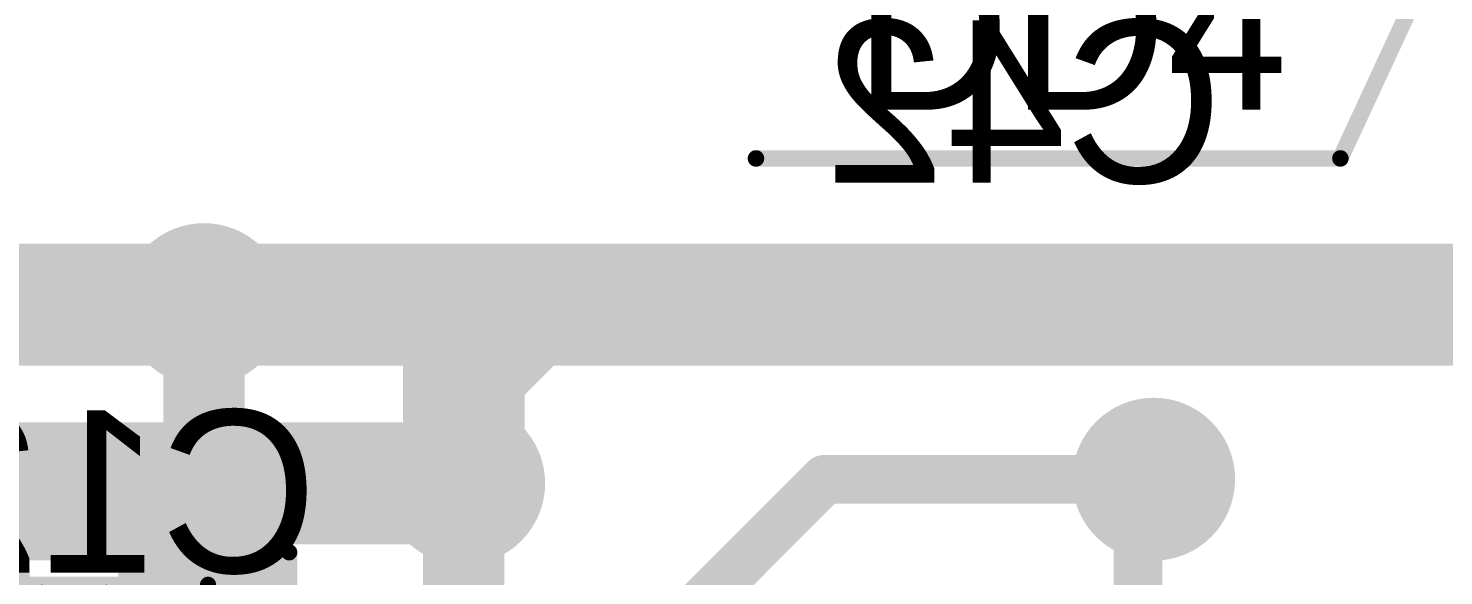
# Model space of a CAD drawing. Header units: millimetres. Extents: x 29 to 180, y 30 to 200.
# Drawn here: x 155.72 to 164.44, y 95.33 to 98.7 of the extents above; entities that cross this region are included whole.
import ezdxf

# ---------------------------------------------------------------- set-up
doc = ezdxf.new("R2010")
doc.units = ezdxf.units.MM
for name, color, linetype in [('BottomLayer', 5, 'Continuous'), ('BottomOverlay', 54, 'Continuous'), ('BottomSolder', 6, 'Continuous'), ('Mechanical13', 56, 'Continuous'), ('Mechanical15', 56, 'Continuous'), ('MultiLayer', 9, 'Continuous'), ('TopLayer', 1, 'Continuous'), ('TopOverlay', 2, 'Continuous'), ('TopPaste', 8, 'Continuous'), ('TopSolder', 216, 'Continuous'), ('ViaHoleLayer', 16, 'Continuous')]:
    doc.layers.add(name, color=color, linetype=linetype)

# ---------------------------------------------------------------- blocks, each defined once
blk = doc.blocks.new('SMD_R_0603_542')
at = {"layer": 'Mechanical13', "const_width": 0.1}
for points in [[(-0.825, 0.475), (-0.825, -0.475)], [(0.825, 0.475), (-0.825, 0.475)], [(0.825, 0.475), (0.825, -0.475)], [(0.825, -0.475), (-0.825, -0.475)]]:
    blk.add_lwpolyline(points, dxfattribs=at)
at = {"layer": 'Mechanical13', "const_width": 0.05}
for points in [[(-0.85, 0.475, 1), (-0.8, 0.475, 1)], [(-0.85, 0.475, 1), (-0.8, 0.475, 1)], [(0.8, 0.475, 1), (0.85, 0.475, 1)], [(0.8, 0.475, 1), (0.85, 0.475, 1)], [(-0.85, -0.475, 1), (-0.8, -0.475, 1)], [(-0.85, -0.475, 1), (-0.8, -0.475, 1)], [(0.8, -0.475, 1), (0.85, -0.475, 1)], [(0.8, -0.475, 1), (0.85, -0.475, 1)]]:
    blk.add_lwpolyline(points, format="xyb", close=True, dxfattribs=at)
at = {"layer": 'Mechanical15', "const_width": 0.05}
for points in [[(-1.325, 0.675), (-1.325, -0.675)], [(1.325, 0.675), (-1.325, 0.675)], [(1.325, 0.675), (1.325, -0.675)], [(1.325, -0.675), (-1.325, -0.675)]]:
    blk.add_lwpolyline(points, dxfattribs=at)
at = {"layer": 'Mechanical15', "const_width": 0.025}
for points in [[(-1.3375, 0.675, 1), (-1.3125, 0.675, 1)], [(-1.3375, 0.675, 1), (-1.3125, 0.675, 1)], [(1.3125, 0.675, 1), (1.3375, 0.675, 1)], [(1.3125, 0.675, 1), (1.3375, 0.675, 1)], [(-1.3375, -0.675, 1), (-1.3125, -0.675, 1)], [(-1.3375, -0.675, 1), (-1.3125, -0.675, 1)], [(1.3125, -0.675, 1), (1.3375, -0.675, 1)], [(1.3125, -0.675, 1), (1.3375, -0.675, 1)]]:
    blk.add_lwpolyline(points, format="xyb", close=True, dxfattribs=at)
at = {"layer": 'TopLayer'}
for points in [[(-0.375, -0.525), (-0.375, 0.525), (-1.175, -0.525), (-1.175, 0.525)], [(1.175, -0.525), (1.175, 0.525), (0.375, -0.525), (0.375, 0.525)]]:
    blk.add_solid(points, dxfattribs=at)
at = {"layer": 'TopOverlay', "const_width": 0.1}
for points in [[(1.325, 0.675), (-1.325, 0.675)], [(-1.325, 0.675), (-1.325, -0.675)], [(1.325, 0.675), (1.325, -0.675)], [(-0.1, 0.425), (-0.2, 0.425)], [(0.1, 0.425), (-0.1, 0.425)], [(0.2, 0.425), (0.1, 0.425)], [(0.2, -0.425), (-0.2, -0.425)], [(1.325, -0.675), (-1.325, -0.675)]]:
    blk.add_lwpolyline(points, dxfattribs=at)
at = {"layer": 'TopOverlay', "const_width": 0.05}
for points in [[(-1.35, 0.675, 1), (-1.3, 0.675, 1)], [(-1.35, 0.675, 1), (-1.3, 0.675, 1)], [(1.3, 0.675, 1), (1.35, 0.675, 1)], [(1.3, 0.675, 1), (1.35, 0.675, 1)], [(-0.225, 0.425, 1), (-0.175, 0.425, 1)], [(-0.125, 0.425, 1), (-0.075, 0.425, 1)], [(-0.125, 0.425, 1), (-0.075, 0.425, 1)], [(0.075, 0.425, 1), (0.125, 0.425, 1)], [(0.075, 0.425, 1), (0.125, 0.425, 1)], [(0.175, 0.425, 1), (0.225, 0.425, 1)], [(-0.225, -0.425, 1), (-0.175, -0.425, 1)], [(0.175, -0.425, 1), (0.225, -0.425, 1)], [(-1.35, -0.675, 1), (-1.3, -0.675, 1)], [(-1.35, -0.675, 1), (-1.3, -0.675, 1)], [(1.3, -0.675, 1), (1.35, -0.675, 1)], [(1.3, -0.675, 1), (1.35, -0.675, 1)]]:
    blk.add_lwpolyline(points, format="xyb", close=True, dxfattribs=at)
at = {"layer": 'TopPaste'}
for points in [[(-0.375, -0.525), (-0.375, 0.525), (-1.175, -0.525), (-1.175, 0.525)], [(1.175, -0.525), (1.175, 0.525), (0.375, -0.525), (0.375, 0.525)]]:
    blk.add_solid(points, dxfattribs=at)
at = {"layer": 'TopSolder'}
for points in [[(-0.2734, -0.6266), (-0.2734, 0.6266), (-1.2766, -0.6266), (-1.2766, 0.6266)], [(1.2766, -0.6266), (1.2766, 0.6266), (0.2734, -0.6266), (0.2734, 0.6266)]]:
    blk.add_solid(points, dxfattribs=at)

msp = doc.modelspace()

# ---------------------------------------------------------------- linework, layer by layer
at = {"layer": 'BottomLayer'}
for points, const_width in [([(156.6, 97, 1), (157, 97, 1)], 0.4), ([(158.6125, 97, 1), (158.9875, 97, 1)], 0.375), ([(158.6125, 97, 1), (158.9875, 97, 1)], 0.375), ([(156.675, 97, 1), (156.925, 97, 1)], 0.25), ([(158.2125, 96.6, 1), (158.5875, 96.6, 1)], 0.375), ([(158.2125, 96.6, 1), (158.5875, 96.6, 1)], 0.375), ([(158.2, 95.9, 1), (158.6, 95.9, 1)], 0.4), ([(158.2125, 95.9, 1), (158.5875, 95.9, 1)], 0.375), ([(162.45, 95.925, 1), (162.85, 95.925, 1)], 0.4), ([(158.275, 95.9, 1), (158.525, 95.9, 1)], 0.25), ([(162.575, 95.925, 1), (162.725, 95.925, 1)], 0.15), ([(162.479, 95.829, 1), (162.629, 95.829, 1)], 0.15), ([(162.479, 95.829, 1), (162.629, 95.829, 1)], 0.15)]:
    msp.add_lwpolyline(points, format="xyb", close=True, dxfattribs=dict(at, const_width=const_width))
for points, const_width in [([(158.4, 96.6), (158.8, 97)], 0.75), ([(158.8, 97), (166.1, 97)], 0.75), ([(156.8, 94.25), (156.8, 97)], 0.5), ([(158.4, 95.9), (158.4, 96.6)], 0.75), ([(158.4, 92.975), (158.4, 95.9)], 0.5), ([(162.554, 95.829), (162.65, 95.925)], 0.3), ([(162.554, 94.492), (162.554, 95.829)], 0.3)]:
    msp.add_lwpolyline(points, dxfattribs=dict(at, const_width=const_width))
at = {"layer": 'BottomSolder', "const_width": 0.5016}
for points in [[(156.5492, 97, 1), (157.0508, 97, 1)], [(162.3992, 95.925, 1), (162.9008, 95.925, 1)], [(158.1492, 95.9, 1), (158.6508, 95.9, 1)]]:
    msp.add_lwpolyline(points, format="xyb", close=True, dxfattribs=at)
at = {"layer": 'MultiLayer', "const_width": 0.4}
for points in [[(156.6, 97, 1), (157, 97, 1)], [(158.2, 95.9, 1), (158.6, 95.9, 1)], [(162.45, 95.925, 1), (162.85, 95.925, 1)]]:
    msp.add_lwpolyline(points, format="xyb", close=True, dxfattribs=at)
at = {"layer": 'TopLayer'}
for points, const_width in [([(156.6, 97, 1), (157, 97, 1)], 0.4), ([(156.6125, 97, 1), (156.9875, 97, 1)], 0.375), ([(156.6125, 97, 1), (156.9875, 97, 1)], 0.375), ([(158.2, 95.9, 1), (158.6, 95.9, 1)], 0.4), ([(158.2125, 95.9, 1), (158.5875, 95.9, 1)], 0.375), ([(162.45, 95.925, 1), (162.85, 95.925, 1)], 0.4), ([(160.55, 95.925, 1), (160.7, 95.925, 1)], 0.15), ([(160.55, 95.925, 1), (160.7, 95.925, 1)], 0.15), ([(162.575, 95.925, 1), (162.725, 95.925, 1)], 0.15)]:
    msp.add_lwpolyline(points, format="xyb", close=True, dxfattribs=dict(at, const_width=const_width))
for points, const_width in [([(143.7, 97), (156.8, 97)], 0.75), ([(156.8, 97), (171.3, 97)], 0.75), ([(142.8, 95.9), (158.4, 95.9)], 0.75), ([(159.5, 94.8), (160.625, 95.925)], 0.3), ([(160.625, 95.925), (162.65, 95.925)], 0.3)]:
    msp.add_lwpolyline(points, dxfattribs=dict(at, const_width=const_width))
at = {"layer": 'TopOverlay', "const_width": 0.1016}
for points in [[(163.8, 97.9), (165.7, 102)], [(160.2, 97.9), (163.8, 97.9)]]:
    msp.add_lwpolyline(points, dxfattribs=at)
at = {"layer": 'TopOverlay', "const_width": 0.0508}
for points in [[(160.1746, 97.9, 1), (160.2254, 97.9, 1)], [(163.7746, 97.9, 1), (163.8254, 97.9, 1)], [(163.7746, 97.9, 1), (163.8254, 97.9, 1)]]:
    msp.add_lwpolyline(points, format="xyb", close=True, dxfattribs=at)
at = {"layer": 'TopSolder', "const_width": 0.5016}
for points in [[(156.5492, 97, 1), (157.0508, 97, 1)], [(162.3992, 95.925, 1), (162.9008, 95.925, 1)], [(158.1492, 95.9, 1), (158.6508, 95.9, 1)]]:
    msp.add_lwpolyline(points, format="xyb", close=True, dxfattribs=at)
at = {"layer": 'ViaHoleLayer', "const_width": 0.25}
for points in [[(156.675, 97, 1), (156.925, 97, 1)], [(162.525, 95.925, 1), (162.775, 95.925, 1)], [(158.275, 95.9, 1), (158.525, 95.9, 1)]]:
    msp.add_lwpolyline(points, format="xyb", close=True, dxfattribs=at)

# ---------------------------------------------------------------- block references
at = {"rotation": 180}
msp.add_blockref('SMD_R_0603_542', (156, 94.8), dxfattribs=at)

# ---------------------------------------------------------------- texts
at = {"layer": 'BottomOverlay', "text_generation_flag": 2}
for s, p in [('C42', (163.075, 97.75)), ('C129', (157.5, 95.35))]:
    msp.add_text(s, height=1, dxfattribs=at).set_placement(p)
at = {"layer": 'TopOverlay'}
msp.add_text('DD4', height=1, dxfattribs=at).set_placement((160.8, 98.2))

doc.saveas('drawing.dxf')
